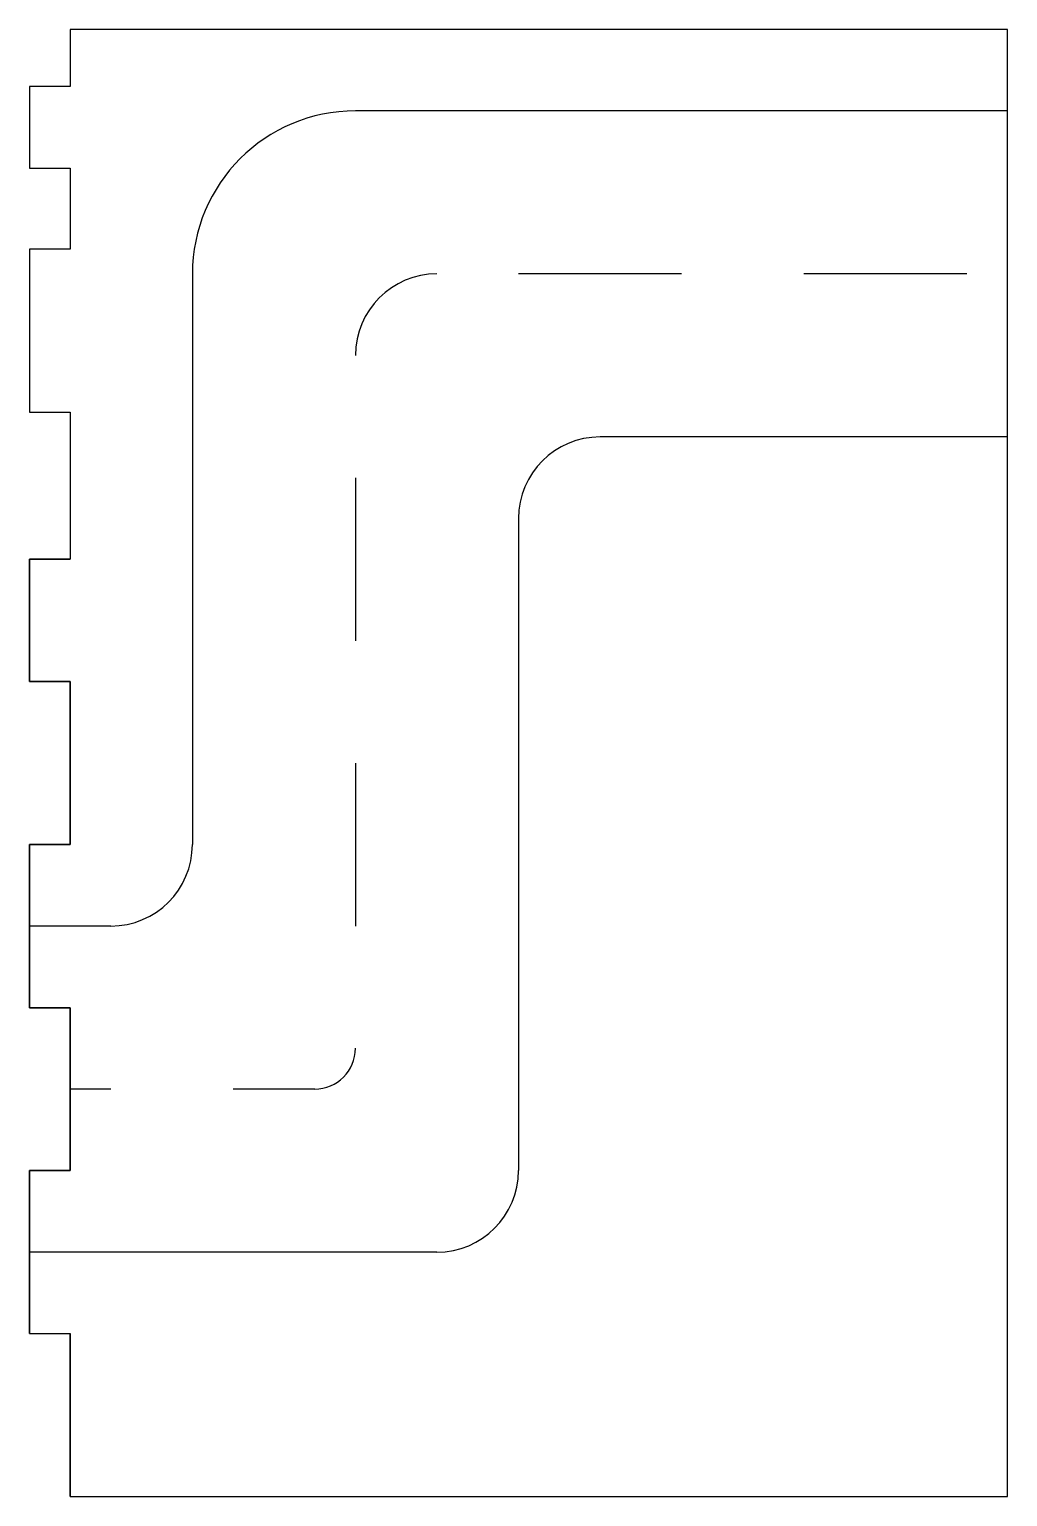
# Model space of a CAD drawing. Header units: millimetres. Extents: x 500 to 1100, y -200 to 700.
import ezdxf

# ---------------------------------------------------------------- set-up
doc = ezdxf.new("R2010")
doc.units = ezdxf.units.MM
doc.layers.get('0').update_dxf_attribs({"linetype": 'CONTINUOUS'})

msp = doc.modelspace()

# ---------------------------------------------------------------- linework, layer by layer
for p, q in [((1100, -200), (1100, 700)), ((1100, 650), (700, 650)), ((600, 550), (600, 300)), ((900, 550), (800, 550)), ((1075, 550), (975, 550)), ((1100, 450), (850, 450)), ((700, 425), (700, 325)), ((800, 400), (800, 300)), ((500, 375), (500, 299.9)), ((525, 299.9), (525, 200)), ((600, 300), (600, 200)), ((800, 300), (800, 0)), ((700, 250), (700, 150)), ((500, 99.9), (500, 200)), ((525, 200), (500, 200)), ((550, 150), (500, 149.95)), ((550, 49.95), (525, 49.95)), ((675, 50), (625, 50)), ((650, -50), (500, -50)), ((750, -50), (650, -50)), ((525, -200), (1100, -200))]:
    msp.add_line(p, q)
for points in [[(525, 700), (525, 684.95), (525, 674.95), (525, 664.95), (500, 664.95), (500, 614.9), (525, 614.9), (525, 565.2), (500, 565.2), (500, 465.1), (525, 465.1), (525, 375), (500, 375), (500, 299.9), (500, 375), (500, 299.9), (525, 299.9), (525, 200), (500, 200), (500, 99.9), (525, 99.9), (525, 0), (500, 0), (500, -100), (525, -100.1), (500, -100), (500, 0), (500, -100), (525, -100), (525, -200), (1100, -200), (1100, 700)], [(525, 375), (500, 375)], [(525, 299.9), (500, 299.9)], [(525, 299.9), (525, 200)], [(500, 200), (500, 99.9)], [(525, 200), (500, 200)], [(525, 99.9), (500, 99.9)], [(525, 0), (525, 99.9)], [(500, 0), (525, 0)], [(525, -200), (525, -100.1)]]:
    msp.add_lwpolyline(points, close=True)
for centre, radius, start, end in [((700, 550), 100, 90, 180), ((750, 500), 50, 90, 180), ((850, 400), 50, 90, 180), ((550, 200), 50, -90, 0), ((675, 75), 25, -90, 0), ((750, 0), 50, -90, 0)]:
    msp.add_arc(centre, radius, start, end)

doc.saveas('drawing.dxf')
